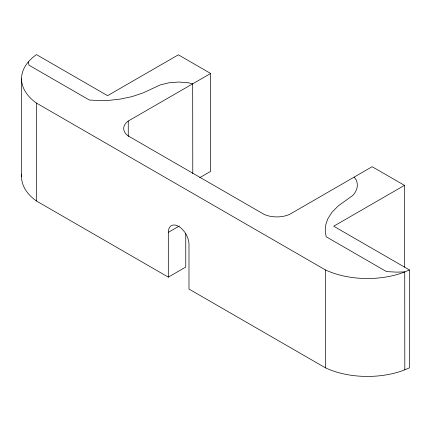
<?xml version="1.0" encoding="UTF-8"?>
<svg xmlns="http://www.w3.org/2000/svg" width="431" height="431" viewBox="0 0 431 431"><rect width="100%" height="100%" fill="white"/><g stroke="black" fill="none" stroke-linecap="round" stroke-linejoin="round"><path stroke-width="0.65" d="M128.26 136.455L128.26 121.036L210.646 73.464L178.342 54.818L107.583 95.671L36.398 54.57L31.986 58.115L28.29 61.929A66.81 38.574 0 0 0 36.398 103.057L36.398 200.965L168.311 277.128L185.756 267.058L185.756 233.656M199.709 177.691L210.646 171.371L210.646 73.464M168.311 277.128L168.311 232.368L179.361 225.989M404.456 267.177L404.456 185.362L333.696 226.216L409.45 269.951L409.45 367.858L403.308 370.407A66.81 38.574 0 0 1 325.464 367.858L188.983 289.061L188.983 244.302A14.616 8.442 60 0 0 178.649 226.399A14.616 8.442 60 0 0 168.311 232.368M409.45 269.951L403.308 272.5A66.81 38.574 0 0 1 325.464 269.951L36.398 103.057M178.364 82.046L169.119 82.763L160.477 84.826L142.941 92.977L131.784 96.673L120.378 99.071L109.598 100.283L99.48 100.558L89.33 100.019L28.996 65.2L28.29 61.929M178.854 82.041L187.964 82.73M188.358 82.8L192.684 83.835L192.786 173.634M404.456 185.362L372.158 166.711L289.767 214.277A20.559 11.869 0 0 1 263.923 214.277L128.26 135.954A20.559 11.869 0 0 1 128.26 121.036M354.19 177.082L355.984 179.582M404.811 369.782L404.731 271.907L396.428 272.128L386.478 271.589L326.175 236.77L325.233 231.027L325.761 224.842L327.7 219.023L331.956 212.273L338.351 205.813L352.429 195.739A36.49 21.071 0 0 0 356.108 179.808M325.464 269.951L325.464 367.858M21.55 78.814L21.55 176.721M36.398 200.965A66.81 38.574 0 0 1 21.69 174.226"/></g></svg>
